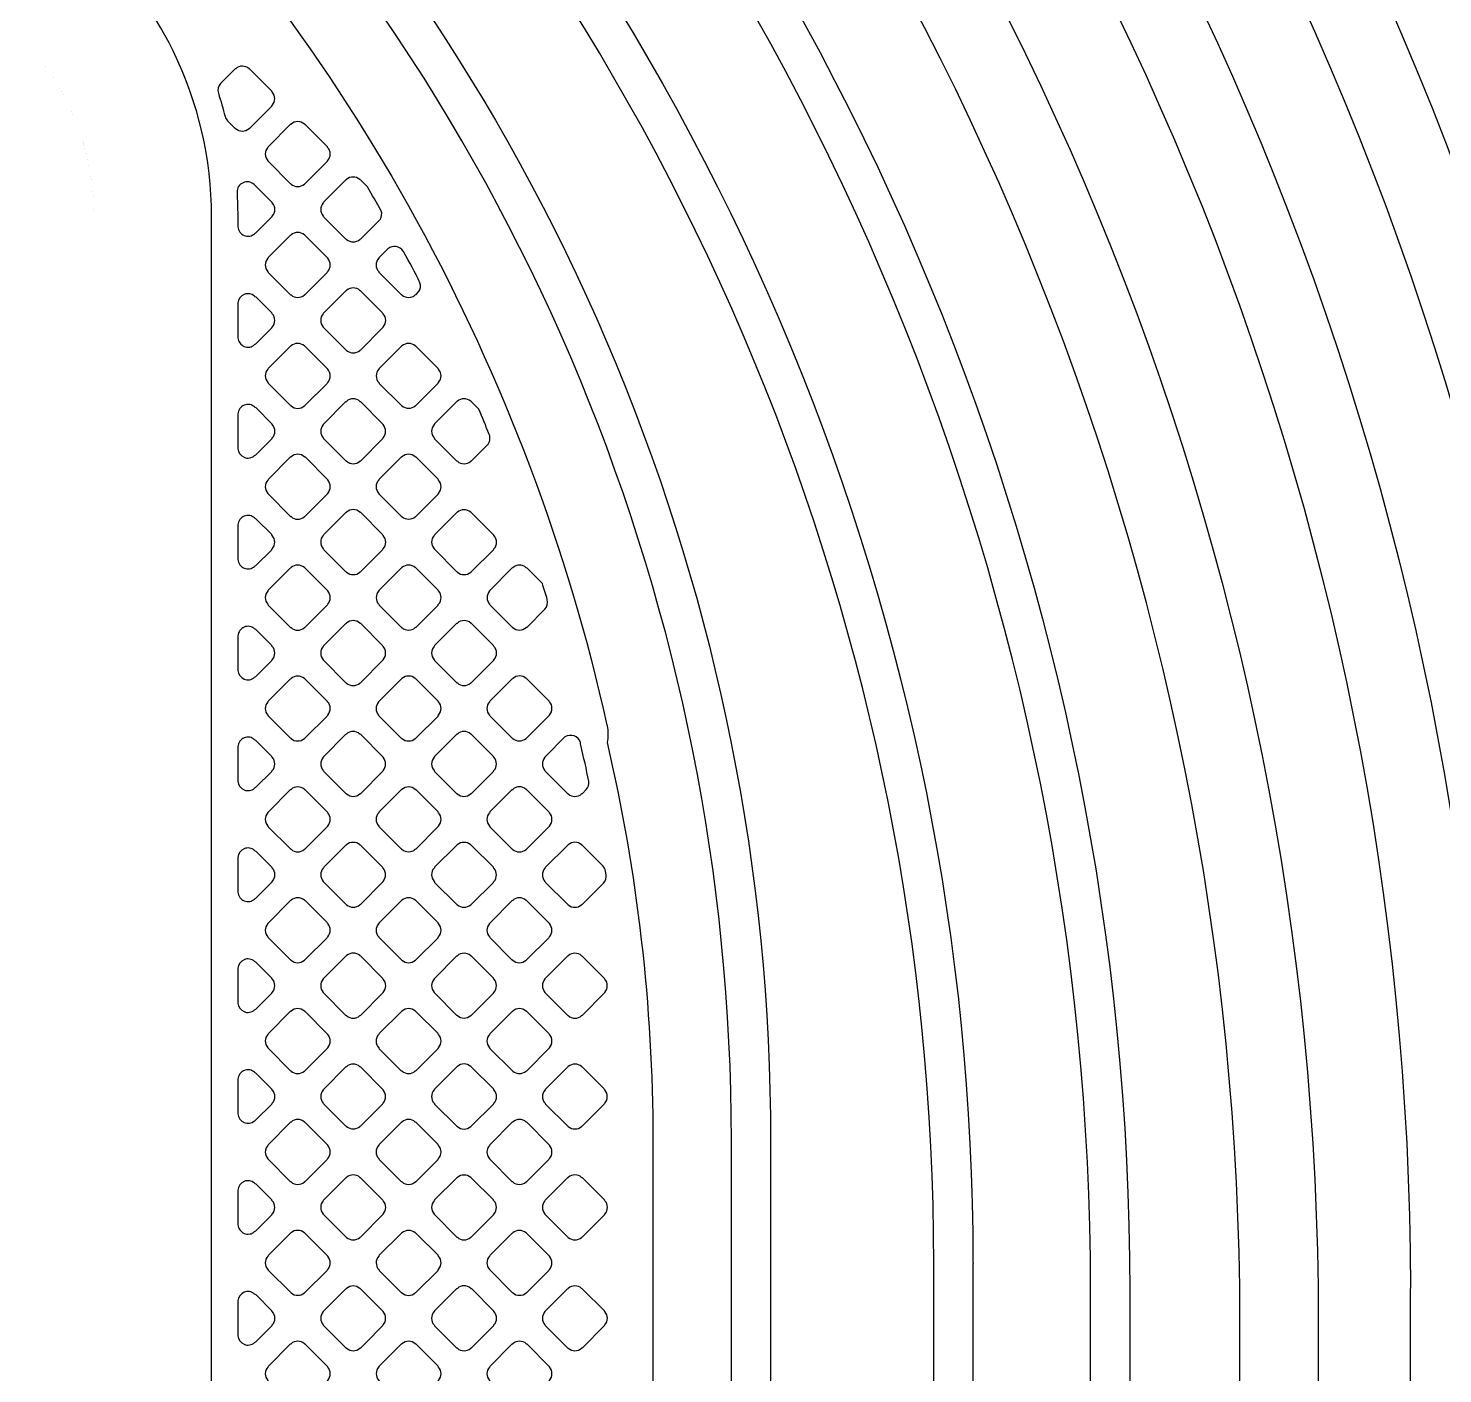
# Model space of a CAD drawing. Header units: millimetres. Extents: x 3440 to 3572, y 2 to 96.
# Drawn here: x 3527.458 to 3530.208, y 53.285 to 55.9 of the extents above; entities that cross this region are included whole.
import ezdxf

# ---------------------------------------------------------------- set-up
doc = ezdxf.new("R2010")
doc.units = ezdxf.units.MM
doc.header["$LTSCALE"] = 23.1
doc.layers.add('gbr-dxf', color=7, linetype='CONTINUOUS')
doc.layers.add('gbr-outline-dxf', color=2, linetype='CONTINUOUS')

msp = doc.modelspace()

# ---------------------------------------------------------------- linework, layer by layer
at = {"layer": 'gbr-dxf', "linetype": 'Continuous'}
for points in [[(3526.2816, 60.3579), (3528.821, 57.8184, -0.008901), (3528.8227, 57.8167, -0.198817), (3530.6284, 53.455, -0.009964)], [(3530.476, 53.4576, 0.198805), (3528.7133, 57.7107, -0.008527), (3528.7117, 57.7123), (3526.1736, 60.2504, -0.047409)], [(3526.0241, 60.1348), (3528.5916, 57.5673, -0.008541), (3528.5932, 57.5657, -0.198904), (3530.2983, 53.4491, -0.009964)], [(3530.2771, 49.9485, -0.19468), (3530.1459, 50.2667, -0.010745), (3530.1458, 50.2697), (3530.1458, 53.4471, -0.007697), (3530.1458, 53.449, -0.011768), (3530.1459, 53.4524, 0.198646), (3528.4871, 57.4563, -0.008795), (3528.4854, 57.4579), (3525.9145, 60.0288, -0.041071)], [(3525.7739, 59.9073), (3528.315, 57.3663, -0.013686), (3528.3179, 57.3635, -0.198913), (3529.9663, 53.3841, -0.007684), (3529.9663, 53.3821), (3529.9663, 50.2273, -0.007344), (3529.9662, 50.2255, 0.198037), (3530.1207, 49.8545, -0.008541), (3530.1223, 49.8529), (3530.3424, 49.6328, -0.01376)], [(3530.2375, 49.5221), (3530.0129, 49.7467, -0.009258), (3530.0112, 49.7485, -0.197955), (3529.8138, 50.2273, -0.007691), (3529.8139, 50.2293), (3529.8139, 53.3841, -0.007639), (3529.8139, 53.386, 0.198631), (3528.213, 57.2529, -0.013852), (3528.21, 57.2557), (3525.6624, 59.8033, -0.041025)], [(3525.5887, 59.5744), (3528.1004, 57.0627, -0.019676), (3528.1025, 57.0607, -0.198904), (3529.5998, 53.4458, -0.01087), (3529.5997, 53.4444), (3529.5997, 50.2527, -0.010722), (3529.5997, 50.2514, 0.198521), (3529.856, 49.634, -0.012506), (3529.8572, 49.6328), (3529.9777, 49.5123, -0.019717), (3529.9798, 49.5103, 0.198972), (3530.5817, 49.2609, -0.010857)], [(3530.5803, 49.1847, -0.197764), (3529.9279, 49.4544, -0.01972), (3529.9258, 49.4564), (3529.8021, 49.5801, -0.012236), (3529.801, 49.5813, -0.198468), (3529.5235, 50.2527, -0.01087), (3529.5235, 50.2541), (3529.5235, 53.4458, -0.010844), (3529.5236, 53.4471, 0.19869), (3528.0506, 57.0049, -0.019288), (3528.0485, 57.0068), (3525.5329, 59.5224, -0.042856)], [(3525.3895, 59.3347), (3527.9302, 56.794, -0.01212), (3527.9313, 56.7928, -0.198692), (3529.2949, 53.5018, -0.016823), (3529.295, 53.4994), (3529.295, 53.4994, -0.01087), (3529.2949, 53.498), (3529.2949, 50.208, -0.010757), (3529.2949, 50.2067, 0.198637), (3529.6091, 49.4496, -0.012534), (3529.6103, 49.4484), (3529.6653, 49.3934, -0.019705), (3529.6674, 49.3915, 0.198958), (3530.3503, 49.1085, -0.01087)], [(3530.3489, 49.0323, -0.197884), (3529.6155, 49.3356, -0.019695), (3529.6134, 49.3375), (3529.5552, 49.3957, -0.012167), (3529.5541, 49.3968, -0.198591), (3529.2187, 50.208, -0.01087), (3529.2187, 50.2094), (3529.2187, 53.4974, -0.014135), (3529.2187, 53.4994, 0.19892), (3527.8763, 56.7401, -0.012506), (3527.8751, 56.7413), (3525.3338, 59.2826, -0.042133)], [(3530.6024, 55.0527, 0.055953), (3530.0952, 56.3752, -0.032848), (3530.0938, 56.3781, 0.07689), (3528.947, 57.9444, -0.024028), (3528.9454, 57.9461), (3527.6296, 59.262, -0.019428)], [(3525.1076, 59.1655), (3527.744, 56.529, -0.019676), (3527.7461, 56.5271, -0.198902), (3528.9015, 53.7376, -0.01087), (3528.9015, 53.7363), (3528.9015, 50.2131, -0.010769), (3528.9015, 50.2118, 0.19862), (3529.2459, 49.3815, -0.012055), (3529.247, 49.3804), (3529.2868, 49.3406, -0.019359), (3529.2889, 49.3386, 0.198916), (3530.2124, 48.9561, -0.01087)], [(3530.211, 48.8799, -0.198101), (3529.2371, 49.2827, -0.019968), (3529.2349, 49.2847), (3529.192, 49.3276, -0.012668), (3529.1908, 49.3288, -0.198561), (3528.8253, 50.2131, -0.01087), (3528.8253, 50.2145), (3528.8253, 53.7376, -0.010831), (3528.8253, 53.739, 0.198623), (3527.6942, 56.4712, -0.019306), (3527.6921, 56.4731), (3525.0518, 59.1135, -0.042015)], [(3527.584, 56.3649, -0.142486), (3528.5834, 54.5458, -0.014431), (3528.5837, 54.5446, -0.052744), (3528.5853, 54.5287, -0.015438), (3528.5853, 54.5273, -0.050643), (3528.5835, 54.512, -0.057182), (3528.6726, 53.7396, -0.020556), (3528.6727, 53.7376), (3528.6727, 53.4775)], [(3527.8146, 53.105), (3527.8146, 53.3179, -0.031973), (3527.8146, 53.3211), (3527.8146, 53.6801, -0.031973), (3527.8146, 53.6833), (3527.8146, 53.8963, -0.022988), (3527.8146, 53.8985), (3527.8146, 53.9651, -0.022988), (3527.8146, 53.9673), (3527.8146, 54.18, -0.031973), (3527.8146, 54.1831), (3527.8146, 54.5422, -0.031973), (3527.8146, 54.5453), (3527.8146, 54.7583, -0.022988), (3527.8146, 54.7605), (3527.8146, 54.8269, -0.022988), (3527.8146, 54.8291), (3527.8146, 55.0421, -0.031973), (3527.8146, 55.0452), (3527.8146, 55.4042, -0.0325), (3527.8146, 55.4074), (3527.8146, 55.5343, -0.013212), (3527.8146, 55.5354, 0.114189), (3527.7403, 55.8555, -0.014146), (3527.7397, 55.8566, 0.09403), (3527.5763, 56.0736, -0.024145)], [(3528.6727, 53.4775), (3528.6727, 51.3226, -0.01546), (3528.6726, 51.3212, -0.150288), (3528.6589, 51.2791, -0.040249), (3528.6574, 51.2765, 0.461082), (3528.6656, 51.2477, -0.041786), (3528.6683, 51.2462, -0.296678), (3528.6981, 51.2005), (3528.6981, 49.6624, 0.199755), (3528.7128, 49.627), (3528.741, 49.599, 0.012288), (3528.7463, 49.5931), (3529.4453, 48.8944), (3529.4453, 48.8943, 0.017783), (3529.4461, 48.8933), (3529.5386, 48.8009, 0.0128), (3529.5447, 48.7953), (3529.5724, 48.7674, 0.199709), (3529.6079, 48.7526), (3529.6475, 48.7526, 0.012588), (3529.6557, 48.7524), (3531.6534, 48.7524, -0.128276)]]:
    msp.add_lwpolyline(points, format="xyb", dxfattribs=at)
for points in [[(3527.8278, 55.7743, -0.039591), (3527.8278, 55.774, -0.015149), (3527.8409, 55.7288), (3527.8409, 55.7288, 0.116857), (3527.8455, 55.7208, -0.041476), (3527.8457, 55.7205), (3527.8597, 55.7065, -0.100151), (3527.8614, 55.7055, 0.379308), (3527.8874, 55.7055, -0.09601), (3527.889, 55.7064), (3527.9316, 55.749, -0.096227), (3527.9325, 55.7506, 0.379422), (3527.9325, 55.7766, -0.104293), (3527.9315, 55.7784), (3527.889, 55.8209, -0.092072), (3527.8874, 55.8218, 0.379478), (3527.8615, 55.8219, -0.095649), (3527.8598, 55.8209), (3527.8323, 55.7933, 0.260863)], [(3527.924, 55.643, -0.099643), (3527.925, 55.6412), (3527.9676, 55.5987, -0.095897), (3527.9692, 55.5977, 0.378479), (3527.9951, 55.5977, -0.095527), (3527.9967, 55.5987), (3528.0394, 55.6414, -0.096197), (3528.0403, 55.643, 0.378968), (3528.0403, 55.6689, -0.093088), (3528.0394, 55.6705), (3527.9968, 55.7131, -0.096857), (3527.9951, 55.7141, 0.379731), (3527.9692, 55.7141, -0.096458), (3527.9675, 55.7131), (3527.925, 55.6706, -0.096627), (3527.924, 55.6689, 0.379471)], [(3528.0317, 55.5611, 0.379124), (3528.0317, 55.5352, -0.097307), (3528.0327, 55.5335), (3528.0751, 55.4911, -0.108174), (3528.077, 55.49, 0.379423), (3528.103, 55.49, -0.095778), (3528.1046, 55.491), (3528.1423, 55.5287, 0.216781), (3528.1445, 55.5455, 0.003737), (3528.1175, 55.5924), (3528.1045, 55.6054, -0.09904), (3528.1028, 55.6064, 0.37898), (3528.0769, 55.6064, -0.095506), (3528.0752, 55.6054), (3528.0327, 55.5628, -0.096509)], [(3527.8641, 55.5809, -0.014257), (3527.8654, 55.5366, -0.013629), (3527.8654, 55.5354), (3527.8654, 55.5173, -0.066699), (3527.866, 55.5144, 0.625178), (3527.8984, 55.501, -0.06468), (3527.9008, 55.5026), (3527.9317, 55.5336, -0.096301), (3527.9327, 55.5352, 0.378677), (3527.9327, 55.5611, -0.088275), (3527.9318, 55.5626), (3527.898, 55.5964, -0.029062), (3527.8972, 55.597, 0.645639), (3527.8641, 55.5821, -0.03381)], [(3527.9239, 55.4533, 0.379124), (3527.924, 55.4273, -0.092701), (3527.9249, 55.4258), (3527.9676, 55.383, -0.087638), (3527.9691, 55.3821, 0.379308), (3527.9951, 55.3821, -0.095968), (3527.9967, 55.3831), (3528.0395, 55.4258, -0.096737), (3528.0404, 55.4275, 0.379351), (3528.0404, 55.4534, -0.083601), (3528.0395, 55.4548), (3527.9967, 55.4977, -0.087737), (3527.9952, 55.4986, 0.378975), (3527.9693, 55.4986, -0.095649), (3527.9676, 55.4977), (3527.9249, 55.4549, -0.096742)], [(3528.1395, 55.4275, -0.103884), (3528.1405, 55.4257), (3528.1831, 55.3831, -0.100463), (3528.1848, 55.3821, 0.378831), (3528.2107, 55.3821, -0.096117), (3528.2124, 55.3831), (3528.2172, 55.3879, 0.236617), (3528.2198, 55.4059, 0.004621), (3528.1886, 55.4655, -0.070498), (3528.1873, 55.4671, 0.466242), (3528.1576, 55.4715, -0.071671), (3528.1558, 55.4703), (3528.1405, 55.4551, -0.096423), (3528.1395, 55.4534, 0.379471)], [(3527.8654, 55.302, -0.068409), (3527.866, 55.2989, 0.624734), (3527.8984, 55.2855, -0.066616), (3527.9008, 55.2872), (3527.9316, 55.318, -0.095585), (3527.9326, 55.3196, 0.379422), (3527.9326, 55.3456, -0.10047), (3527.9315, 55.3473), (3527.901, 55.3779, -0.071517), (3527.8983, 55.3796, 0.625468), (3527.866, 55.3663, -0.062802), (3527.8654, 55.3635)], [(3528.0317, 55.3196, -0.096117), (3528.0327, 55.318), (3528.0754, 55.2753, -0.09197), (3528.077, 55.2743, 0.37889), (3528.1029, 55.2743, -0.096117), (3528.1046, 55.2753), (3528.1472, 55.318, -0.095895), (3528.1482, 55.3196, 0.379201), (3528.1482, 55.3455, -0.096625), (3528.1472, 55.3472), (3528.1044, 55.39, -0.083651), (3528.103, 55.3909, 0.379731), (3528.077, 55.3909, -0.096458), (3528.0754, 55.3899), (3528.0327, 55.3472, -0.096627), (3528.0317, 55.3456, 0.3795)], [(3527.924, 55.2119, -0.087784), (3527.9249, 55.2104), (3527.9678, 55.1675, -0.083651), (3527.9692, 55.1666, 0.37981), (3527.9952, 55.1666, -0.096103), (3527.9969, 55.1676), (3528.0395, 55.2102, -0.095819), (3528.0404, 55.2118, 0.37981), (3528.0404, 55.2378, -0.09253), (3528.0395, 55.2394), (3527.9968, 55.2821, -0.096627), (3527.9951, 55.283, 0.379731), (3527.9692, 55.283, -0.096723), (3527.9675, 55.2821), (3527.925, 55.2395, -0.096627), (3527.924, 55.2379, 0.379731)], [(3528.1396, 55.2378, 0.37947), (3528.1396, 55.2118, -0.10047), (3528.1406, 55.2101), (3528.183, 55.1676, -0.096111), (3528.1847, 55.1667, 0.37981), (3528.2107, 55.1667, -0.095956), (3528.2123, 55.1676), (3528.2549, 55.2103, -0.096332), (3528.2559, 55.2119, 0.379308), (3528.2559, 55.2378, -0.092052), (3528.255, 55.2394), (3528.2124, 55.282, -0.096227), (3528.2107, 55.283, 0.379), (3528.1848, 55.283, -0.095968), (3528.1831, 55.282), (3528.1405, 55.2394, -0.096857)], [(3527.8654, 55.0861, -0.065065), (3527.866, 55.0832, 0.625143), (3527.8983, 55.0699, -0.066777), (3527.9008, 55.0715), (3527.9318, 55.1025, -0.095916), (3527.9327, 55.1041, 0.379639), (3527.9327, 55.1301, -0.096625), (3527.9318, 55.1317), (3527.901, 55.1625, -0.069647), (3527.8984, 55.1643, 0.625453), (3527.866, 55.1509, -0.066867), (3527.8654, 55.148)], [(3528.0319, 55.1041, -0.096625), (3528.0329, 55.1025), (3528.0754, 55.0599, -0.092072), (3528.077, 55.059, 0.37981), (3528.103, 55.059, -0.096625), (3528.1046, 55.0599), (3528.1471, 55.1024, -0.096111), (3528.1481, 55.1041, 0.37981), (3528.1481, 55.13, -0.100399), (3528.1471, 55.1318), (3528.1047, 55.1741, -0.104691), (3528.1029, 55.1752, 0.379731), (3528.0769, 55.1752, -0.096723), (3528.0753, 55.1742), (3528.0329, 55.1318, -0.096627), (3528.0319, 55.1301, 0.379731)], [(3528.2473, 55.1041, -0.10047), (3528.2483, 55.1024), (3528.2909, 55.0598, -0.096111), (3528.2925, 55.0588, 0.379212), (3528.3185, 55.0588, -0.095866), (3528.3201, 55.0598), (3528.3504, 55.0901, 0.282189), (3528.3546, 55.1106, -0.052898), (3528.3544, 55.1111, 0.003677), (3528.3341, 55.1602), (3528.32, 55.1743, -0.095686), (3528.3184, 55.1753, 0.379254), (3528.2925, 55.1753, -0.096458), (3528.2908, 55.1743), (3528.2482, 55.1318, -0.096627), (3528.2473, 55.1301, 0.379731)], [(3527.924, 55.0222, 0.378939), (3527.924, 54.9963, -0.100082), (3527.925, 54.9946), (3527.9675, 54.952, -0.096227), (3527.9691, 54.9511, 0.379201), (3527.9951, 54.9511, -0.095956), (3527.9967, 54.9521), (3528.0394, 54.9948, -0.096332), (3528.0404, 54.9964, 0.37981), (3528.0404, 55.0224, -0.096723), (3528.0394, 55.0241), (3527.997, 55.0665, -0.100824), (3527.9953, 55.0675, 0.3795), (3527.9693, 55.0675, -0.096614), (3527.9677, 55.0666), (3527.925, 55.0238, -0.096539)], [(3528.1395, 54.9964, -0.083235), (3528.1404, 54.995), (3528.1832, 54.9521, -0.096332), (3528.1848, 54.9512, 0.37981), (3528.2108, 54.9512, -0.096625), (3528.2124, 54.9521), (3528.2549, 54.9946, -0.096111), (3528.2559, 54.9963, 0.37981), (3528.2559, 55.0223, -0.096458), (3528.2549, 55.0239), (3528.2124, 55.0665, -0.100824), (3528.2106, 55.0675, 0.379731), (3528.1847, 55.0675, -0.096723), (3528.183, 55.0665), (3528.1405, 55.024, -0.096857), (3528.1395, 55.0223, 0.379731)], [(3527.8654, 54.8706, -0.061194), (3527.8659, 54.8679, 0.625383), (3527.8984, 54.8544, -0.061204), (3527.9007, 54.856), (3527.9316, 54.8869, -0.096332), (3527.9325, 54.8885, 0.37981), (3527.9325, 54.9145, -0.096608), (3527.9315, 54.9162), (3527.9006, 54.9471, -0.059848), (3527.8984, 54.9487, 0.625453), (3527.866, 54.9353, -0.068386), (3527.8654, 54.9323)], [(3528.0317, 54.8886, -0.104392), (3528.0328, 54.8868), (3528.0752, 54.8443, -0.100151), (3528.077, 54.8433, 0.37981), (3528.1029, 54.8433, -0.095956), (3528.1046, 54.8443), (3528.1472, 54.8869, -0.096332), (3528.1482, 54.8885, 0.37981), (3528.1482, 54.9145, -0.108361), (3528.1471, 54.9164), (3528.1046, 54.9589, -0.096857), (3528.103, 54.9598, 0.379731), (3528.077, 54.9598, -0.096458), (3528.0754, 54.9589), (3528.0327, 54.9162, -0.096627), (3528.0317, 54.9146, 0.379731)], [(3528.2474, 54.8886, -0.096157), (3528.2484, 54.887), (3528.2911, 54.8443, -0.091703), (3528.2926, 54.8433, 0.37889), (3528.3186, 54.8433, -0.095612), (3528.3202, 54.8443), (3528.3628, 54.8868, -0.095296), (3528.3637, 54.8885, 0.37889), (3528.3637, 54.9144, -0.100402), (3528.3627, 54.9161), (3528.3202, 54.9586, -0.104354), (3528.3184, 54.9597, 0.379249), (3528.2925, 54.9596, -0.096723), (3528.2908, 54.9587), (3528.2484, 54.9162, -0.096857), (3528.2474, 54.9146, 0.3795)], [(3527.9239, 54.7807, -0.096625), (3527.9249, 54.7791), (3527.9675, 54.7364, -0.092233), (3527.9691, 54.7354, 0.37981), (3527.9951, 54.7354, -0.095956), (3527.9967, 54.7364), (3528.0394, 54.7791, -0.096332), (3528.0404, 54.7808, 0.37981), (3528.0404, 54.8068, -0.083317), (3528.0395, 54.8082), (3527.9966, 54.8511, -0.088202), (3527.9951, 54.852, 0.379731), (3527.9692, 54.852, -0.096458), (3527.9675, 54.851), (3527.9249, 54.8084, -0.096627), (3527.9239, 54.8067, 0.379731)], [(3528.1396, 54.7808, -0.108153), (3528.1406, 54.7789), (3528.183, 54.7366, -0.10442), (3528.1848, 54.7355, 0.379409), (3528.2107, 54.7355, -0.096225), (3528.2124, 54.7365), (3528.255, 54.7792, -0.095296), (3528.256, 54.7808, 0.379249), (3528.256, 54.8067, -0.104293), (3528.255, 54.8085), (3528.2126, 54.8509, -0.108515), (3528.2107, 54.852, 0.379731), (3528.1848, 54.852, -0.096458), (3528.1831, 54.851), (3528.1405, 54.8084, -0.096627), (3528.1396, 54.8068, 0.379731)], [(3528.3551, 54.8067, 0.379298), (3528.3551, 54.7808, -0.087784), (3528.3561, 54.7793), (3528.3989, 54.7365, -0.083651), (3528.4003, 54.7356, 0.379423), (3528.4262, 54.7356, -0.095506), (3528.4279, 54.7365), (3528.4626, 54.7712, 0.255886), (3528.4673, 54.7898, 0.002306), (3528.4577, 54.8211), (3528.4279, 54.8509, -0.096111), (3528.4263, 54.8519, 0.3795), (3528.4003, 54.8519, -0.096475), (3528.3987, 54.8509), (3528.3561, 54.8083, -0.096206)], [(3527.8654, 54.6551, -0.065065), (3527.866, 54.6522, 0.625143), (3527.8983, 54.6388, -0.066777), (3527.9008, 54.6405), (3527.9316, 54.6713, -0.095916), (3527.9326, 54.673, 0.379639), (3527.9326, 54.6989, -0.087784), (3527.9317, 54.7004), (3527.9006, 54.7315, -0.058979), (3527.8984, 54.7331, 0.625442), (3527.8659, 54.7196, -0.061047), (3527.8654, 54.7169)], [(3528.0317, 54.673, -0.104392), (3528.0328, 54.6712), (3528.0752, 54.6288, -0.100519), (3528.0769, 54.6277, 0.379409), (3528.1029, 54.6277, -0.095866), (3528.1045, 54.6287), (3528.1472, 54.6714, -0.095602), (3528.1482, 54.673, 0.379249), (3528.1481, 54.6989, -0.092348), (3528.1472, 54.7005), (3528.1046, 54.7432, -0.096111), (3528.1029, 54.7441, 0.379731), (3528.0769, 54.7441, -0.096458), (3528.0753, 54.7431), (3528.0327, 54.7006, -0.096627), (3528.0317, 54.6989, 0.379731)], [(3528.2473, 54.673, -0.103884), (3528.2483, 54.6712), (3528.2908, 54.6288, -0.100093), (3528.2925, 54.6278, 0.378952), (3528.3184, 54.6278, -0.09601), (3528.3201, 54.6287), (3528.3627, 54.6714, -0.096227), (3528.3637, 54.673, 0.379422), (3528.3637, 54.699, -0.108195), (3528.3626, 54.7009), (3528.3202, 54.7433, -0.096627), (3528.3186, 54.7442, 0.3795), (3528.2926, 54.7443, -0.096117), (3528.291, 54.7433), (3528.2483, 54.7006, -0.095824), (3528.2473, 54.6989, 0.378699)], [(3527.924, 54.5912, 0.378939), (3527.924, 54.5652, -0.092052), (3527.9249, 54.5637), (3527.9677, 54.5209, -0.08752), (3527.9692, 54.52, 0.37889), (3527.9951, 54.52, -0.09601), (3527.9967, 54.521), (3528.0394, 54.5636, -0.095602), (3528.0404, 54.5653, 0.379249), (3528.0403, 54.5912, -0.088014), (3528.0394, 54.5927), (3527.9967, 54.6354, -0.092289), (3527.9951, 54.6364, 0.3795), (3527.9692, 54.6364, -0.096614), (3527.9675, 54.6354), (3527.925, 54.5928, -0.096539)], [(3528.1394, 54.5911, 0.379298), (3528.1394, 54.5651, -0.092348), (3528.1404, 54.5636), (3528.1829, 54.521, -0.10399), (3528.1847, 54.52, 0.379308), (3528.2107, 54.52, -0.09601), (3528.2123, 54.521), (3528.255, 54.5636, -0.096227), (3528.2559, 54.5653, 0.379191), (3528.2559, 54.5912, -0.087916), (3528.255, 54.5927), (3528.2122, 54.6355, -0.092187), (3528.2107, 54.6364, 0.379019), (3528.1847, 54.6364, -0.096117), (3528.1831, 54.6354), (3528.1404, 54.5927, -0.095895)], [(3528.355, 54.5652, -0.10047), (3528.356, 54.5635), (3528.3985, 54.521, -0.096111), (3528.4002, 54.5201, 0.37981), (3528.4261, 54.5201, -0.095956), (3528.4278, 54.521), (3528.4705, 54.5638, -0.096332), (3528.4715, 54.5654, 0.37981), (3528.4715, 54.5914, -0.096625), (3528.4705, 54.593), (3528.428, 54.6355, -0.100151), (3528.4263, 54.6365, 0.379731), (3528.4003, 54.6365, -0.096458), (3528.3987, 54.6355), (3528.356, 54.5928, -0.096627), (3528.355, 54.5912, 0.379731)], [(3528.0318, 54.4835, 0.37889), (3528.0318, 54.4576, -0.100154), (3528.0328, 54.4558), (3528.0754, 54.4132, -0.095895), (3528.077, 54.4123, 0.379201), (3528.103, 54.4123, -0.096625), (3528.1046, 54.4133), (3528.1471, 54.4558, -0.096111), (3528.1481, 54.4574, 0.379423), (3528.1481, 54.4833, -0.09601), (3528.1471, 54.485), (3528.1045, 54.5276, -0.099909), (3528.1028, 54.5286, 0.378358), (3528.0769, 54.5286, -0.096355), (3528.0752, 54.5276), (3528.0327, 54.4851, -0.095796)], [(3528.2473, 54.4574, -0.104392), (3528.2483, 54.4557), (3528.2907, 54.4133, -0.100151), (3528.2924, 54.4123, 0.37981), (3528.3183, 54.4123, -0.095956), (3528.32, 54.4133), (3528.3626, 54.4559, -0.096332), (3528.3636, 54.4575, 0.37981), (3528.3636, 54.4835, -0.092348), (3528.3626, 54.4851), (3528.3201, 54.5276, -0.096111), (3528.3184, 54.5286, 0.379731), (3528.2925, 54.5286, -0.096458), (3528.2908, 54.5276), (3528.2482, 54.4851, -0.096627), (3528.2473, 54.4834, 0.379731)], [(3527.8654, 54.4398, -0.067467), (3527.866, 54.4368, 0.625026), (3527.8983, 54.4234, -0.067695), (3527.9009, 54.4251), (3527.9316, 54.4559, -0.095824), (3527.9326, 54.4575, 0.379189), (3527.9326, 54.4834, -0.10399), (3527.9315, 54.4852), (3527.9008, 54.516, -0.064674), (3527.8984, 54.5176, 0.625072), (3527.866, 54.5043, -0.068386), (3527.8654, 54.5012)], [(3528.4627, 54.4835, 0.379347), (3528.4627, 54.4575, -0.10047), (3528.4637, 54.4558), (3528.5063, 54.4132, -0.096111), (3528.508, 54.4122, 0.37981), (3528.5339, 54.4122, -0.095956), (3528.5356, 54.4132), (3528.543, 54.4207, 0.218209), (3528.5483, 54.4365, 0.00539), (3528.5326, 54.5067, -0.055388), (3528.5319, 54.5122, 0.484299), (3528.5015, 54.523), (3528.4637, 54.4851, -0.095895)], [(3527.924, 54.3498, -0.087715), (3527.9249, 54.3484), (3527.9679, 54.3054, -0.083374), (3527.9693, 54.3045, 0.379422), (3527.9952, 54.3045, -0.096625), (3527.9969, 54.3055), (3528.0394, 54.3481, -0.096111), (3528.0404, 54.3498, 0.37975), (3528.0404, 54.3757, -0.092029), (3528.0395, 54.3773), (3527.9968, 54.42, -0.096423), (3527.9951, 54.421, 0.378734), (3527.9692, 54.421, -0.096528), (3527.9676, 54.42), (3527.925, 54.3774, -0.096206), (3527.924, 54.3758, 0.378699)], [(3528.1395, 54.3497, -0.087784), (3528.1404, 54.3482), (3528.183, 54.3056, -0.100151), (3528.1847, 54.3046, 0.379308), (3528.2107, 54.3046, -0.09601), (3528.2123, 54.3056), (3528.2548, 54.3481, -0.096227), (3528.2558, 54.3497, 0.379191), (3528.2558, 54.3757, -0.092029), (3528.2549, 54.3772), (3528.2122, 54.4199, -0.096539), (3528.2106, 54.4208, 0.379249), (3528.1847, 54.4208, -0.096458), (3528.183, 54.4198), (3528.1405, 54.3773, -0.096627), (3528.1395, 54.3756, 0.379731)], [(3528.3549, 54.3497, -0.096475), (3528.3559, 54.3481), (3528.3986, 54.3054, -0.092289), (3528.4002, 54.3044, 0.37981), (3528.4261, 54.3044, -0.096625), (3528.4278, 54.3054), (3528.4705, 54.3481, -0.096332), (3528.4715, 54.3498, 0.37981), (3528.4715, 54.3757, -0.083317), (3528.4706, 54.3771), (3528.4277, 54.42, -0.088202), (3528.4262, 54.421, 0.379731), (3528.4002, 54.421, -0.096458), (3528.3986, 54.42), (3528.3559, 54.3773, -0.096627), (3528.3549, 54.3757, 0.379731)], [(3528.0319, 54.2421, -0.096625), (3528.0329, 54.2404), (3528.0754, 54.1978, -0.092233), (3528.077, 54.1969, 0.379308), (3528.1029, 54.1969, -0.09601), (3528.1046, 54.1978), (3528.1471, 54.2404, -0.096227), (3528.1481, 54.242, 0.378952), (3528.1481, 54.2679, -0.100076), (3528.1471, 54.2697), (3528.1047, 54.3121, -0.104677), (3528.1029, 54.3131, 0.37947), (3528.0769, 54.3131, -0.096458), (3528.0753, 54.3121), (3528.0329, 54.2697, -0.096627), (3528.0319, 54.268, 0.379731)], [(3528.2472, 54.268, 0.379249), (3528.2473, 54.2421, -0.100285), (3528.2483, 54.2403), (3528.2909, 54.1977, -0.096627), (3528.2925, 54.1968, 0.379308), (3528.3185, 54.1967, -0.095968), (3528.3201, 54.1977), (3528.3626, 54.2403, -0.096328), (3528.3636, 54.2419, 0.379422), (3528.3636, 54.2678, -0.096625), (3528.3626, 54.2695), (3528.32, 54.3121, -0.100476), (3528.3183, 54.3131, 0.3795), (3528.2923, 54.3131, -0.096614), (3528.2907, 54.3121), (3528.2482, 54.2696, -0.096195)], [(3528.4627, 54.2419, -0.100588), (3528.4637, 54.2402), (3528.5063, 54.1977, -0.096539), (3528.5079, 54.1967, 0.379201), (3528.5338, 54.1967, -0.095956), (3528.5355, 54.1977), (3528.5765, 54.2387, 0.222136), (3528.5817, 54.2548), (3528.5806, 54.2623, 0.141667), (3528.5755, 54.2722), (3528.5354, 54.3123, -0.083651), (3528.534, 54.3132, 0.379731), (3528.5081, 54.3132, -0.096458), (3528.5064, 54.3122), (3528.4637, 54.2695, -0.096423), (3528.4628, 54.2679, 0.3795)], [(3527.8654, 54.2242, -0.068409), (3527.866, 54.2212, 0.624734), (3527.8984, 54.2078, -0.066774), (3527.9008, 54.2095), (3527.9317, 54.2404, -0.096227), (3527.9327, 54.242, 0.379191), (3527.9327, 54.268, -0.104473), (3527.9317, 54.2698), (3527.9011, 54.3004, -0.073608), (3527.8983, 54.3022, 0.624756), (3527.866, 54.2888, -0.06317), (3527.8654, 54.286)], [(3527.924, 54.1342, -0.10047), (3527.925, 54.1325), (3527.9675, 54.09, -0.096111), (3527.9691, 54.089, 0.37981), (3527.9951, 54.089, -0.095956), (3527.9967, 54.09), (3528.0394, 54.1327, -0.096332), (3528.0404, 54.1344, 0.37981), (3528.0404, 54.1603, -0.096625), (3528.0394, 54.162), (3527.997, 54.2044, -0.100151), (3527.9953, 54.2054, 0.379731), (3527.9693, 54.2054, -0.096458), (3527.9676, 54.2045), (3527.925, 54.1618, -0.096627), (3527.924, 54.1602, 0.379731)], [(3528.1395, 54.1602, 0.379249), (3528.1395, 54.1343, -0.083317), (3528.1404, 54.1329), (3528.1832, 54.0901, -0.096111), (3528.1848, 54.0891, 0.37981), (3528.2108, 54.0891, -0.095956), (3528.2124, 54.0901), (3528.2549, 54.1326, -0.096111), (3528.2559, 54.1342, 0.379451), (3528.2559, 54.1602, -0.096475), (3528.255, 54.1618), (3528.2123, 54.2044, -0.100215), (3528.2106, 54.2054, 0.378939), (3528.1847, 54.2054, -0.096614), (3528.183, 54.2045), (3528.1404, 54.1619, -0.096195)], [(3528.355, 54.1342, -0.092348), (3528.356, 54.1326), (3528.3987, 54.0899, -0.088202), (3528.4002, 54.089, 0.37981), (3528.4261, 54.089, -0.095956), (3528.4278, 54.09), (3528.4704, 54.1326, -0.096332), (3528.4713, 54.1342, 0.37981), (3528.4713, 54.1602, -0.087784), (3528.4704, 54.1617), (3528.4277, 54.2044, -0.092233), (3528.4262, 54.2053, 0.379731), (3528.4002, 54.2053, -0.096458), (3528.3986, 54.2043), (3528.356, 54.1618, -0.096627), (3528.355, 54.1602, 0.379731)], [(3527.8654, 54.0085, -0.063333), (3527.866, 54.0057, 0.625143), (3527.8983, 53.9924, -0.066777), (3527.9008, 53.9941), (3527.9316, 54.0249, -0.095916), (3527.9326, 54.0265, 0.379639), (3527.9326, 54.0525, -0.087784), (3527.9317, 54.054), (3527.9007, 54.0849, -0.064776), (3527.8983, 54.0865, 0.625453), (3527.866, 54.0732, -0.064895), (3527.8654, 54.0703)], [(3528.0317, 54.0265, -0.104392), (3528.0328, 54.0247), (3528.0752, 53.9822, -0.100151), (3528.077, 53.9812, 0.37981), (3528.1029, 53.9812, -0.095956), (3528.1046, 53.9822), (3528.1472, 54.0248, -0.096332), (3528.1482, 54.0265, 0.37981), (3528.1482, 54.0524, -0.108153), (3528.1471, 54.0543), (3528.1046, 54.0968, -0.096111), (3528.103, 54.0978, 0.379731), (3528.077, 54.0978, -0.096458), (3528.0754, 54.0968), (3528.0327, 54.0541, -0.096627), (3528.0317, 54.0525, 0.379731)], [(3528.2474, 54.0265, -0.096458), (3528.2484, 54.0249), (3528.2909, 53.9823, -0.092289), (3528.2925, 53.9814, 0.37981), (3528.3185, 53.9814, -0.096625), (3528.3201, 53.9824), (3528.3626, 54.0248, -0.096332), (3528.3636, 54.0265, 0.37981), (3528.3636, 54.0525, -0.10047), (3528.3626, 54.0542), (3528.3202, 54.0965, -0.10399), (3528.3184, 54.0976, 0.379731), (3528.2925, 54.0976, -0.096458), (3528.2908, 54.0966), (3528.2484, 54.0542, -0.096857), (3528.2474, 54.0525, 0.379731)], [(3528.4627, 54.0265, -0.096259), (3528.4637, 54.0249), (3528.5065, 53.9821, -0.092187), (3528.508, 53.9812, 0.379201), (3528.534, 53.9812, -0.095956), (3528.5356, 53.9822), (3528.5781, 54.0247, -0.096332), (3528.5791, 54.0263, 0.37981), (3528.5791, 54.0523, -0.10047), (3528.5781, 54.054), (3528.5354, 54.0967, -0.088202), (3528.5339, 54.0976, 0.379357), (3528.508, 54.0977, -0.096507), (3528.5063, 54.0967), (3528.4637, 54.0541, -0.096527), (3528.4627, 54.0525, 0.379112)], [(3527.924, 53.9447, 0.37947), (3527.924, 53.9188, -0.095956), (3527.925, 53.9171), (3527.9677, 53.8744, -0.092126), (3527.9692, 53.8735, 0.379308), (3527.9952, 53.8735, -0.09601), (3527.9968, 53.8744), (3528.0395, 53.9171, -0.095916), (3528.0404, 53.9187, 0.379422), (3528.0404, 53.9447, -0.083317), (3528.0395, 53.9461), (3527.9966, 53.989, -0.088202), (3527.9951, 53.9899, 0.379357), (3527.9692, 53.9899, -0.096507), (3527.9675, 53.989), (3527.925, 53.9464, -0.096527)], [(3528.1395, 53.9186, -0.096458), (3528.1405, 53.917), (3528.1828, 53.8746, -0.108174), (3528.1847, 53.8736, 0.37981), (3528.2107, 53.8736, -0.096625), (3528.2123, 53.8746), (3528.2549, 53.9172, -0.096111), (3528.2559, 53.9188, 0.37981), (3528.2559, 53.9448, -0.100399), (3528.2549, 53.9465), (3528.2126, 53.9889, -0.104691), (3528.2108, 53.9899, 0.379731), (3528.1848, 53.9899, -0.096723), (3528.1831, 53.9889), (3528.1405, 53.9463, -0.096857), (3528.1395, 53.9446, 0.379731)], [(3528.355, 53.9188, -0.087946), (3528.3559, 53.9173), (3528.3989, 53.8744, -0.083374), (3528.4003, 53.8735, 0.379422), (3528.4262, 53.8735, -0.096625), (3528.4279, 53.8745), (3528.4705, 53.9171, -0.096332), (3528.4715, 53.9187, 0.379308), (3528.4715, 53.9447, -0.092052), (3528.4705, 53.9462), (3528.4278, 53.989, -0.096328), (3528.4262, 53.9899, 0.37947), (3528.4002, 53.9899, -0.096723), (3528.3986, 53.9889), (3528.356, 53.9464, -0.096627), (3528.355, 53.9448, 0.379357)], [(3527.8654, 53.7931, -0.066672), (3527.866, 53.7902, 0.624734), (3527.8983, 53.7768, -0.066774), (3527.9008, 53.7784), (3527.9317, 53.8093, -0.096227), (3527.9327, 53.811, 0.379422), (3527.9327, 53.8369, -0.100399), (3527.9316, 53.8386), (3527.9007, 53.8696, -0.062209), (3527.8984, 53.8712, 0.625499), (3527.866, 53.8578, -0.068286), (3527.8654, 53.8548)], [(3528.0319, 53.811, -0.104392), (3528.0329, 53.8092), (3528.0753, 53.7669, -0.100476), (3528.077, 53.7659, 0.37981), (3528.103, 53.7659, -0.096625), (3528.1046, 53.7668), (3528.1471, 53.8093, -0.096111), (3528.1481, 53.811, 0.37981), (3528.1481, 53.8369, -0.09253), (3528.1471, 53.8385), (3528.1046, 53.8811, -0.096627), (3528.1029, 53.882, 0.379731), (3528.0769, 53.882, -0.096723), (3528.0753, 53.8811), (3528.0329, 53.8386, -0.096627), (3528.0319, 53.837, 0.379731)], [(3528.2472, 53.811, -0.103956), (3528.2482, 53.8092), (3528.2908, 53.7667, -0.100093), (3528.2925, 53.7657, 0.379422), (3528.3185, 53.7657, -0.096625), (3528.3201, 53.7667), (3528.3627, 53.8093, -0.096111), (3528.3637, 53.8109, 0.379451), (3528.3637, 53.8369, -0.1082), (3528.3627, 53.8388), (3528.3201, 53.8813, -0.096539), (3528.3185, 53.8823, 0.379249), (3528.2925, 53.8823, -0.096458), (3528.2909, 53.8813), (3528.2482, 53.8386, -0.096627), (3528.2472, 53.837, 0.379357)], [(3528.4629, 53.8369, 0.37947), (3528.4629, 53.811, -0.092348), (3528.4638, 53.8094), (3528.5065, 53.7667, -0.088202), (3528.508, 53.7658, 0.37981), (3528.534, 53.7658, -0.095956), (3528.5356, 53.7668), (3528.5781, 53.8093, -0.096111), (3528.5791, 53.8109, 0.379451), (3528.5791, 53.8369, -0.104473), (3528.5781, 53.8387), (3528.5356, 53.8812, -0.091578), (3528.534, 53.8822, 0.378699), (3528.5081, 53.8822, -0.095862), (3528.5064, 53.8812), (3528.4638, 53.8386, -0.096423)], [(3527.924, 53.7031, -0.092348), (3527.925, 53.7016), (3527.9676, 53.6589, -0.088202), (3527.9691, 53.658, 0.37981), (3527.9951, 53.658, -0.095956), (3527.9967, 53.659), (3528.0394, 53.7017, -0.096111), (3528.0404, 53.7033, 0.37981), (3528.0404, 53.7293, -0.087748), (3528.0395, 53.7308), (3527.9968, 53.7735, -0.092126), (3527.9953, 53.7744, 0.379731), (3527.9693, 53.7744, -0.096458), (3527.9676, 53.7734), (3527.925, 53.7308, -0.096627), (3527.924, 53.7291, 0.379731)], [(3528.1395, 53.7033, -0.09221), (3528.1404, 53.7017), (3528.1831, 53.6591, -0.104354), (3528.1849, 53.658, 0.379201), (3528.2108, 53.6581, -0.096625), (3528.2124, 53.659), (3528.2549, 53.7015, -0.096111), (3528.2559, 53.7032, 0.379451), (3528.2559, 53.7291, -0.087916), (3528.255, 53.7306), (3528.2122, 53.7735, -0.092187), (3528.2106, 53.7744, 0.379249), (3528.1847, 53.7744, -0.096458), (3528.183, 53.7734), (3528.1405, 53.7309, -0.096627), (3528.1395, 53.7292, 0.3795)], [(3528.355, 53.7031, -0.10047), (3528.356, 53.7014), (3528.3985, 53.659, -0.096111), (3528.4002, 53.658, 0.37981), (3528.4261, 53.658, -0.095956), (3528.4278, 53.659), (3528.4705, 53.7017, -0.096332), (3528.4715, 53.7033, 0.37981), (3528.4715, 53.7293, -0.096625), (3528.4705, 53.7309), (3528.428, 53.7734, -0.100151), (3528.4263, 53.7744, 0.379731), (3528.4003, 53.7744, -0.096458), (3528.3987, 53.7734), (3528.356, 53.7308, -0.096627), (3528.355, 53.7291, 0.379731)], [(3527.8654, 53.5778, -0.068409), (3527.866, 53.5748, 0.624734), (3527.8984, 53.5614, -0.066616), (3527.9008, 53.5631), (3527.9316, 53.5938, -0.095585), (3527.9326, 53.5955, 0.379422), (3527.9326, 53.6214, -0.10047), (3527.9315, 53.6231), (3527.901, 53.6537, -0.071973), (3527.8983, 53.6555, 0.625453), (3527.866, 53.6421, -0.06317), (3527.8654, 53.6393)], [(3528.0317, 53.5955, -0.096259), (3528.0327, 53.5938), (3528.0754, 53.5511, -0.092187), (3528.077, 53.5502, 0.379201), (3528.1029, 53.5502, -0.095956), (3528.1046, 53.5512), (3528.1472, 53.5938, -0.096111), (3528.1482, 53.5954, 0.379308), (3528.1482, 53.6214, -0.099971), (3528.1472, 53.6231), (3528.1044, 53.6658, -0.087864), (3528.103, 53.6667, 0.37947), (3528.077, 53.6667, -0.096458), (3528.0754, 53.6658), (3528.0327, 53.6231, -0.096857), (3528.0317, 53.6214, 0.3795)], [(3528.2474, 53.6214, 0.378939), (3528.2474, 53.5955, -0.104473), (3528.2484, 53.5937), (3528.2908, 53.5513, -0.100215), (3528.2925, 53.5503, 0.379201), (3528.3185, 53.5503, -0.095956), (3528.3201, 53.5513), (3528.3626, 53.5938, -0.096332), (3528.3636, 53.5954, 0.37981), (3528.3636, 53.6214, -0.092348), (3528.3626, 53.623), (3528.3201, 53.6656, -0.096111), (3528.3184, 53.6665, 0.3795), (3528.2925, 53.6665, -0.096259), (3528.2908, 53.6656), (3528.2483, 53.6231, -0.095895)], [(3528.4627, 53.5955, -0.100588), (3528.4637, 53.5937), (3528.5064, 53.5511, -0.096539), (3528.508, 53.5501, 0.379201), (3528.5339, 53.5502, -0.095956), (3528.5356, 53.5511), (3528.5783, 53.5939, -0.096332), (3528.5793, 53.5955, 0.37981), (3528.5793, 53.6215, -0.096625), (3528.5783, 53.6231), (3528.5357, 53.6657, -0.100151), (3528.534, 53.6667, 0.379357), (3528.5081, 53.6667, -0.096507), (3528.5064, 53.6658), (3528.4637, 53.6231, -0.096527), (3528.4627, 53.6214, 0.379112)], [(3527.924, 53.4877, -0.083317), (3527.9249, 53.4863), (3527.9678, 53.4434, -0.091364), (3527.9693, 53.4425, 0.378943), (3527.9952, 53.4425, -0.095778), (3527.9969, 53.4435), (3528.0394, 53.486, -0.096332), (3528.0404, 53.4877, 0.379308), (3528.0404, 53.5136, -0.095968), (3528.0394, 53.5152), (3527.9968, 53.5579, -0.100093), (3527.9951, 53.5589, 0.37947), (3527.9691, 53.5589, -0.096723), (3527.9675, 53.5579), (3527.925, 53.5153, -0.096627), (3527.924, 53.5137, 0.379731)], [(3528.1395, 53.5136, 0.379076), (3528.1396, 53.4877, -0.100902), (3528.1406, 53.486), (3528.1832, 53.4433, -0.086829), (3528.1847, 53.4424, 0.378118), (3528.2106, 53.4424, -0.095527), (3528.2122, 53.4434), (3528.2549, 53.4861, -0.096332), (3528.2559, 53.4878, 0.37981), (3528.2559, 53.5137, -0.096625), (3528.2549, 53.5154), (3528.2125, 53.5578, -0.100151), (3528.2107, 53.5588, 0.379471), (3528.1848, 53.5589, -0.09601), (3528.1831, 53.5579), (3528.1405, 53.5153, -0.096301)], [(3528.355, 53.4877, -0.092348), (3528.356, 53.4862), (3528.3986, 53.4435, -0.099849), (3528.4003, 53.4425, 0.378906), (3528.4263, 53.4425, -0.09527), (3528.4279, 53.4435), (3528.4705, 53.486, -0.096332), (3528.4714, 53.4877, 0.379308), (3528.4715, 53.5136, -0.087946), (3528.4706, 53.5151), (3528.4277, 53.5579, -0.092398), (3528.4261, 53.5589, 0.37947), (3528.4002, 53.5589, -0.096723), (3528.3985, 53.5579), (3528.356, 53.5153, -0.096857), (3528.355, 53.5137, 0.379731)], [(3527.8655, 53.3619, -0.062521), (3527.866, 53.3591, 0.625444), (3527.8983, 53.3457, -0.067216), (3527.9008, 53.3474), (3527.9317, 53.3783, -0.095916), (3527.9327, 53.3799, 0.379731), (3527.9327, 53.4059, -0.107762), (3527.9316, 53.4077), (3527.9011, 53.4383, -0.074095), (3527.8983, 53.4401, 0.625499), (3527.866, 53.4267, -0.061282), (3527.8655, 53.424)], [(3528.0319, 53.4059, 0.379293), (3528.0319, 53.38, -0.095956), (3528.0329, 53.3783), (3528.0754, 53.3358, -0.091913), (3528.077, 53.3348, 0.379731), (3528.103, 53.3348, -0.096265), (3528.1046, 53.3358), (3528.1143, 53.3455), (3528.1471, 53.3783, -0.096227), (3528.1481, 53.3799, 0.379506), (3528.1481, 53.4059, -0.102052), (3528.1471, 53.4076), (3528.1051, 53.4496, -0.105033), (3528.1028, 53.4509, 0.378431), (3528.0771, 53.4509, -0.098549), (3528.075, 53.4497), (3528.0328, 53.4076, -0.095602)], [(3528.2472, 53.3799, -0.087314), (3528.2481, 53.3784), (3528.2908, 53.3357, -0.09979), (3528.2925, 53.3347, 0.379731), (3528.3185, 53.3347, -0.095865), (3528.3201, 53.3357), (3528.3628, 53.3783, -0.096266), (3528.3637, 53.38, 0.379731), (3528.3637, 53.4059, -0.091558), (3528.3628, 53.4075), (3528.3204, 53.4499, -0.091126), (3528.3184, 53.4511, 0.38016), (3528.2925, 53.4511, -0.090756), (3528.2906, 53.45), (3528.2482, 53.4075, -0.096266), (3528.2472, 53.4059, 0.379731)], [(3528.4628, 53.3799, -0.095506), (3528.4638, 53.3783), (3528.5064, 53.3357, -0.094106), (3528.508, 53.3348, 0.379506), (3528.5339, 53.3348, -0.096117), (3528.5356, 53.3357), (3528.5782, 53.3783, -0.095916), (3528.5792, 53.38, 0.379731), (3528.5792, 53.406, -0.083235), (3528.5783, 53.4073), (3528.5359, 53.4498, -0.092386), (3528.5339, 53.451, 0.37878), (3528.5082, 53.451, -0.098463), (3528.5061, 53.4498), (3528.4638, 53.4075, -0.095602), (3528.4628, 53.4059, 0.378906)], [(3527.924, 53.2721, -0.103612), (3527.9251, 53.2703), (3527.9674, 53.228, -0.100054), (3527.9691, 53.227, 0.379731), (3527.9951, 53.227, -0.096265), (3527.9968, 53.2279), (3528.0394, 53.2706, -0.095916), (3528.0404, 53.2722, 0.379731), (3528.0404, 53.2982, -0.107269), (3528.0393, 53.3), (3527.9969, 53.3424, -0.095958), (3527.9953, 53.3434, 0.379731), (3527.9693, 53.3434, -0.09572), (3527.9677, 53.3424), (3527.925, 53.2997, -0.096266), (3527.924, 53.2981, 0.379731)], [(3528.1396, 53.2723, -0.09572), (3528.1405, 53.2706), (3528.1832, 53.2279, -0.091913), (3528.1848, 53.227, 0.379731), (3528.2108, 53.227, -0.09572), (3528.2124, 53.228), (3528.2549, 53.2705, -0.095916), (3528.2559, 53.2721, 0.379731), (3528.2559, 53.2981, -0.100266), (3528.2549, 53.2998), (3528.2124, 53.3423, -0.103868), (3528.2106, 53.3433, 0.379731), (3528.1846, 53.3433, -0.095756), (3528.183, 53.3423), (3528.1502, 53.3096), (3528.1405, 53.2999, -0.095935), (3528.1396, 53.2983, 0.379731)], [(3528.355, 53.2721, -0.091581), (3528.356, 53.2706), (3528.3987, 53.2278, -0.086961), (3528.4002, 53.2269, 0.378906), (3528.4261, 53.2269, -0.095866), (3528.4277, 53.2279), (3528.4705, 53.2707, -0.095796), (3528.4715, 53.2723, 0.379293), (3528.4715, 53.2983, -0.087314), (3528.4706, 53.2997), (3528.4279, 53.3424, -0.091646), (3528.4263, 53.3434, 0.379731), (3528.4003, 53.3434, -0.09572), (3528.3987, 53.3424), (3528.356, 53.2997, -0.096214), (3528.355, 53.2981, 0.379672)]]:
    msp.add_lwpolyline(points, format="xyb", close=True, dxfattribs=at)
at = {"layer": 'gbr-outline-dxf', "linetype": 'Continuous', "const_width": 0.000025}
msp.add_lwpolyline([(3541.5863, 48.1533), (3541.5863, 55.5349, 0.211094), (3541.4229, 55.9046), (3535.7496, 61.0709, -0.211095), (3535.5863, 61.4406), (3535.5863, 69.3438, 0.414217), (3535.0863, 69.8438), (3522.0863, 69.8438, 0.414217), (3521.5863, 69.3438), (3521.5863, 61.4406, 0.211094), (3521.7497, 61.0709), (3527.4229, 55.9046, -0.211095), (3527.5863, 55.5349), (3527.5863, 46.7771, 0.414217), (3528.0863, 46.2771), (3533.0863, 46.2771, 0.414217), (3533.5863, 46.7771), (3533.5863, 47.1533, -0.414217), (3534.0863, 47.6533), (3541.0863, 47.6533, 0.414217)], format="xyb", close=True, dxfattribs=at)

doc.saveas('drawing.dxf')
